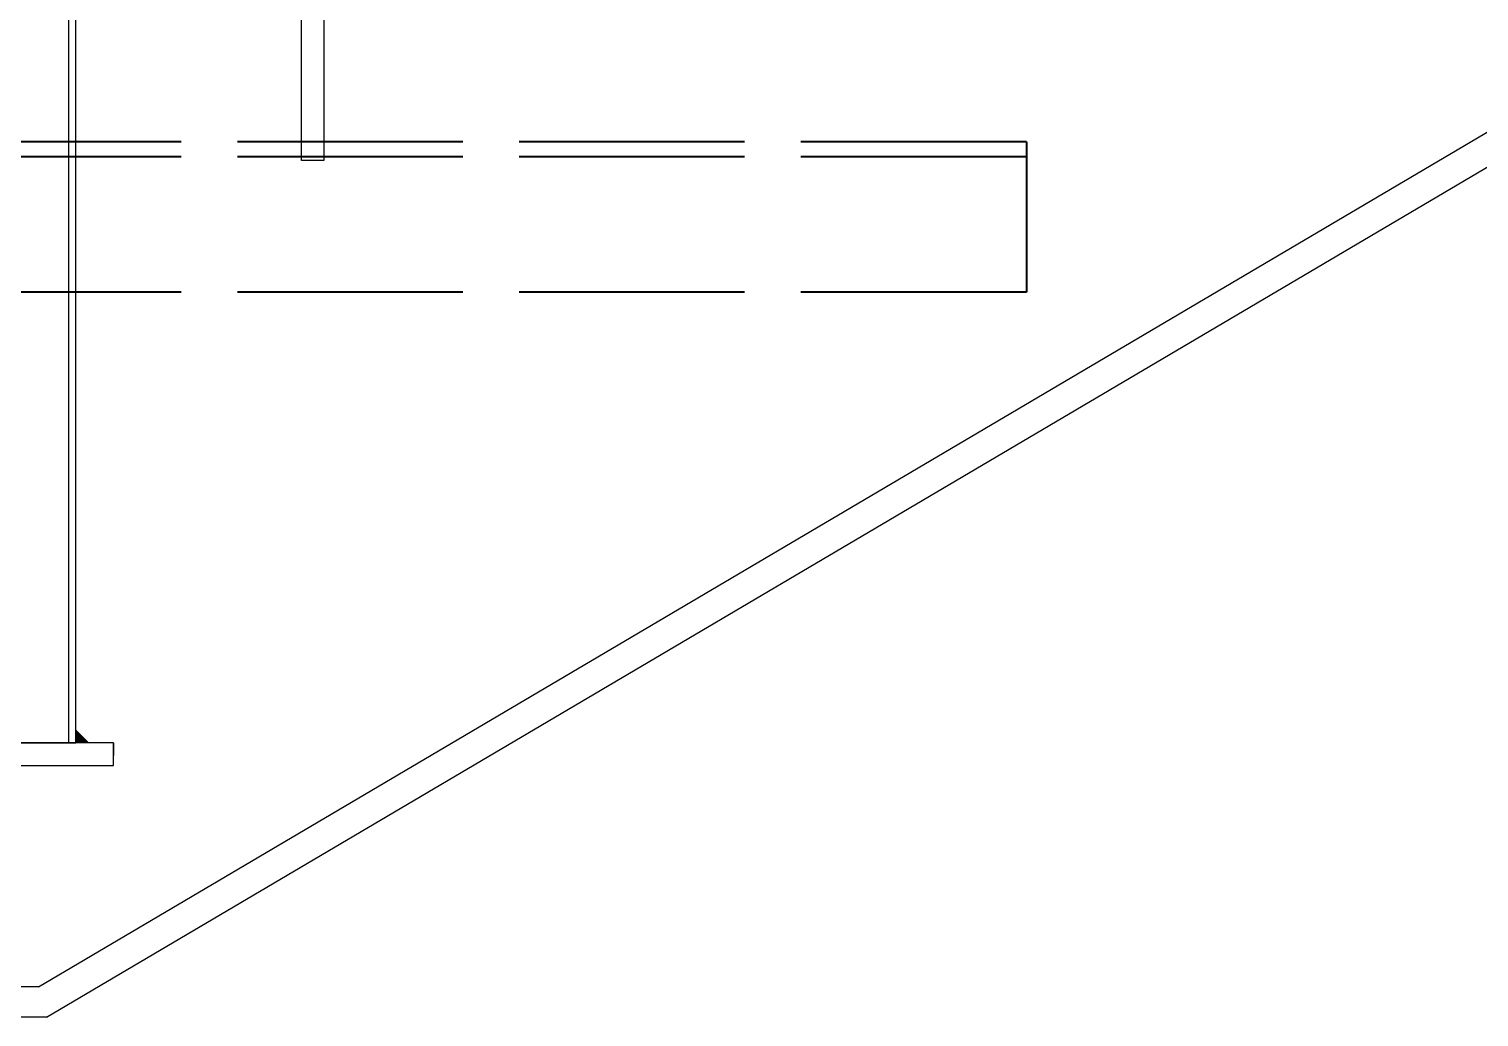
# Model space of a CAD drawing. Header units: centimetres. Extents: x 470464 to 524273, y 49611 to 59074.
# Drawn here: x 505247.33 to 505285.93, y 50524.31 to 50550.61 of the extents above; entities that cross this region are included whole.
import ezdxf

# ---------------------------------------------------------------- set-up
doc = ezdxf.new("R2010")
doc.units = ezdxf.units.CM
doc.header["$MEASUREMENT"] = 0
doc.linetypes.add('1244-MIUM-DD-AR-2000$0$1244_Aselsan_MIUM_2900_Vinç$0$ACAD_ISO02W100', pattern=[15, 12, -3])
doc.layers.add('S-COLS-CONC', color=4, linetype='Continuous', lineweight=40)
doc.layers.add('vinç', color=7, linetype='Continuous')

# ---------------------------------------------------------------- blocks, each defined once
blk = doc.blocks.new('kjjlkhlljklhıjşlkmkjş')
at = {"ltscale": 0.4}
blk.add_hatch(color=2, dxfattribs=at).paths.add_polyline_path([(417930.159, 69136.163), (417930.495, 69136.163), (417930.159, 69136.499)])
at = {"color": 2, "ltscale": 4}
blk.add_line((417929.959, 69213.463, -0.009), (417929.959, 69136.163, 0.119), dxfattribs=at)
at = {"color": 2}
for p, q in [((417930.159, 69136.163, 0.119), (417930.159, 69213.463, -0.009)), ((417927.159, 69136.163, 0.119), (417930.159, 69136.163, 0.119))]:
    blk.add_line(p, q, dxfattribs=at)
at = {"color": 2, "ltscale": 0.4}
for p, q in [((417930.159, 69136.163, 0.119), (417930.159, 69136.499, 0.119)), ((417930.159, 69136.499, 0.119), (417930.495, 69136.163, 0.119)), ((417931.159, 69136.163, 0.119), (417926.659, 69136.163, 0.119)), ((417931.159, 69135.563, 0.119), (417931.159, 69136.163, 0.119)), ((417931.159, 69136.163, 0.119), (417931.159, 69135.827, 0.119)), ((417927.359, 69135.563, 0.119), (417931.159, 69135.563, 0.119))]:
    blk.add_line(p, q, dxfattribs=at)
at = {"color": 2, "ltscale": 1.5}
for p, q in [((417931.159, 69135.563, 0.119), (417931.159, 69136.163, 0.119)), ((417927.759, 69135.563, 0.119), (417931.159, 69135.563, 0.119))]:
    blk.add_line(p, q, dxfattribs=at)
blk = doc.blocks.new('hfgdtnyrmuntyr')
at = {"color": 2, "ltscale": 0.4}
blk.add_lwpolyline([(417936.759, 68194.163), (417936.759, 68171.163), (417936.159, 68171.163), (417936.159, 68194.163)], close=True, dxfattribs=at)
at = {"layer": 'S-COLS-CONC', "color": 2, "linetype": '1244-MIUM-DD-AR-2000$0$1244_Aselsan_MIUM_2900_Vinç$0$ACAD_ISO02W100', "ltscale": 0.5}
for p, q in [((417955.459, 68171.663), (416817.459, 68171.663)), ((417955.459, 68171.663), (417955.459, 68167.663)), ((417955.459, 68171.263), (416817.459, 68171.263)), ((417955.459, 68167.663), (416817.459, 68167.663))]:
    blk.add_line(p, q, dxfattribs=at)
at = {"layer": 'vinç', "color": 2}
for p, q in [((417929.159, 68149.163), (417971.509, 68174.157)), ((417929.377, 68148.363), (417971.915, 68173.468)), ((417929.159, 68149.163), (416843.759, 68149.163)), ((417929.377, 68148.363), (416843.54, 68148.363))]:
    blk.add_line(p, q, dxfattribs=at)
blk = doc.blocks.new('lkjşlkjkloıjljikşlklş')
at = {"layer": 'vinç', "color": 2}
blk.add_blockref('hfgdtnyrmuntyr', (0, 666), dxfattribs=at)
blk = doc.blocks.new('DHSETSRDJFDS')
at = {"layer": 'vinç', "color": 2}
for name, p in [('kjjlkhlljklhıjşlkmkjş', (0, -384.5, -0.119)), ('lkjşlkjkloıjljikşlklş', (0, -70))]:
    blk.add_blockref(name, p, dxfattribs=at)

msp = doc.modelspace()

# ---------------------------------------------------------------- block references
at = {"layer": 'vinç', "color": 0}
msp.add_blockref('DHSETSRDJFDS', (87318.426, -18220.054), dxfattribs=at)

doc.saveas('drawing.dxf')
